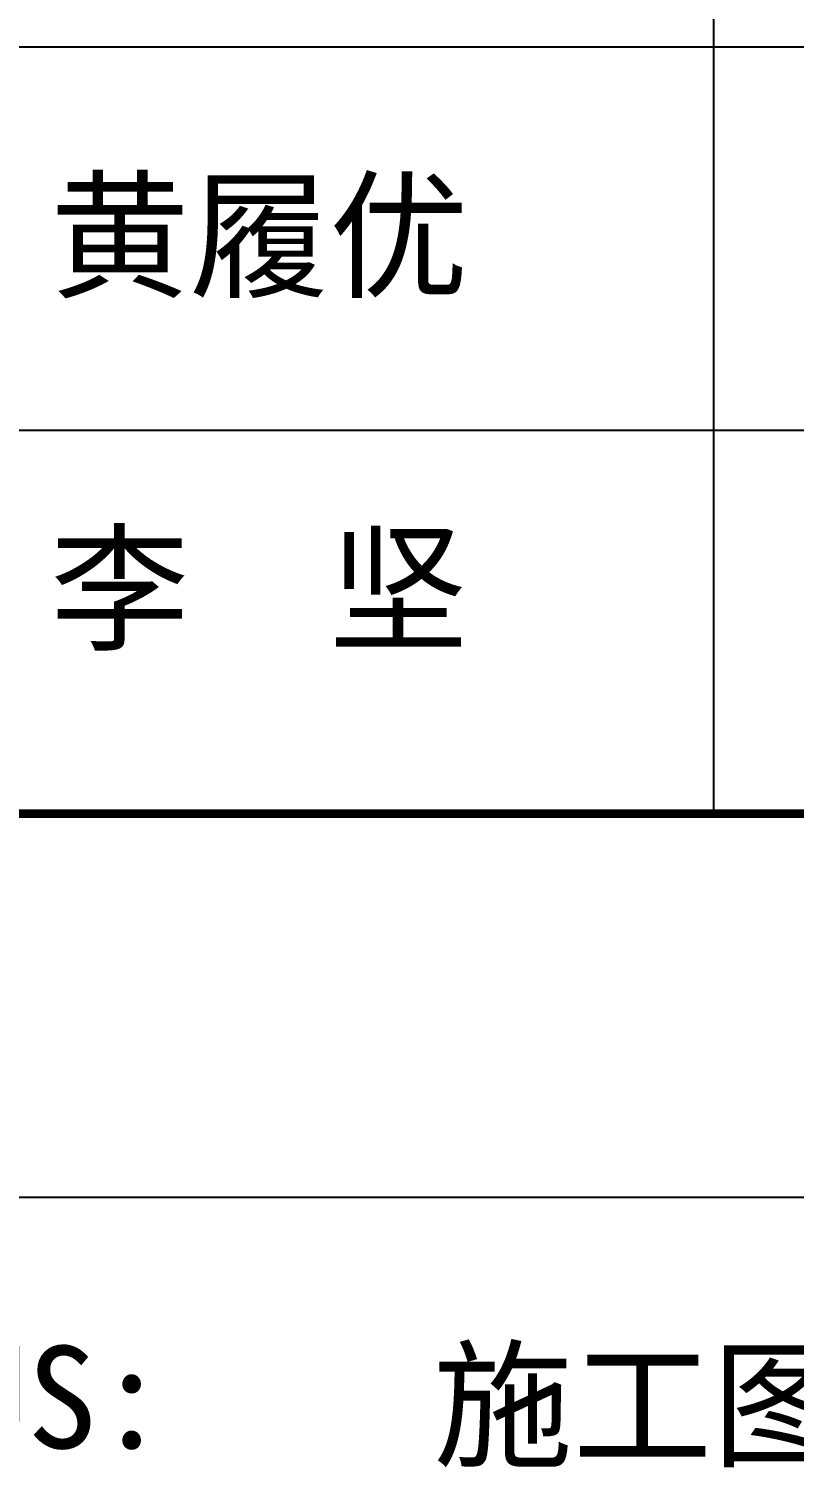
# Model space of a CAD drawing. Extents: x -737978 to 768813, y -372247 to 1140308.
# Drawn here: x -228874 to -225012, y -135936 to -128645 of the extents above; entities that cross this region are included whole.
import ezdxf

# ---------------------------------------------------------------- set-up
doc = ezdxf.new("R2010")
doc.units = 0
doc.header["$LTSCALE"] = 10
doc.header["$MEASUREMENT"] = 0
doc.layers.get('0').update_dxf_attribs({"linetype": 'CONTINUOUS'})
doc.layers.add('PUB_TITLE', color=4, linetype='CONTINUOUS')
doc.styles.add('-宋体', font='', dxfattribs={"width": 0.8})
doc.styles.get('-宋体').set_extended_font_data('SimSun')

# ---------------------------------------------------------------- blocks, each defined once
blk = doc.blocks.new('TQ1')
at = {"layer": 'PUB_TITLE'}
for p, q in [((-49854.8, -404654.8), (-43854.8, -404654.8)), ((-49854.8, -405554.8), (-43854.8, -405554.8)), ((-49854.8, -407354.8), (-43854.8, -407354.8))]:
    blk.add_line(p, q, dxfattribs=at)
blk.add_lwpolyline([(-45804.8, -401054.8), (-45804.8, -406454.8)], dxfattribs=at)
at = {"layer": 'PUB_TITLE', "const_width": 20}
blk.add_lwpolyline([(-49854.8, -406454.8), (-43854.8, -406454.8)], dxfattribs=at)
at = {"layer": 'PUB_TITLE', "style": '-宋体', "width": 1.000002}
blk.add_text('黄履优', height=240, dxfattribs=at).set_placement((-47362.2, -405218.2))
at = {"layer": 'PUB_TITLE', "style": '-宋体'}
for s, p in [('李  坚', (-47362.3, -406047.1)), ('设计阶段/STATUS:', (-49704.8, -407944.5)), ('施工图', (-46462.9, -407963.2))]:
    blk.add_text(s, height=240, dxfattribs=at).set_placement(p)

msp = doc.modelspace()

# ---------------------------------------------------------------- block references
at = {"xscale": 2.15028113370122, "yscale": 2.15028113370122, "zscale": 2.15028113370122}
msp.add_blockref('TQ1', (-126925.1, 741385.6), dxfattribs=at)

doc.saveas('drawing.dxf')
